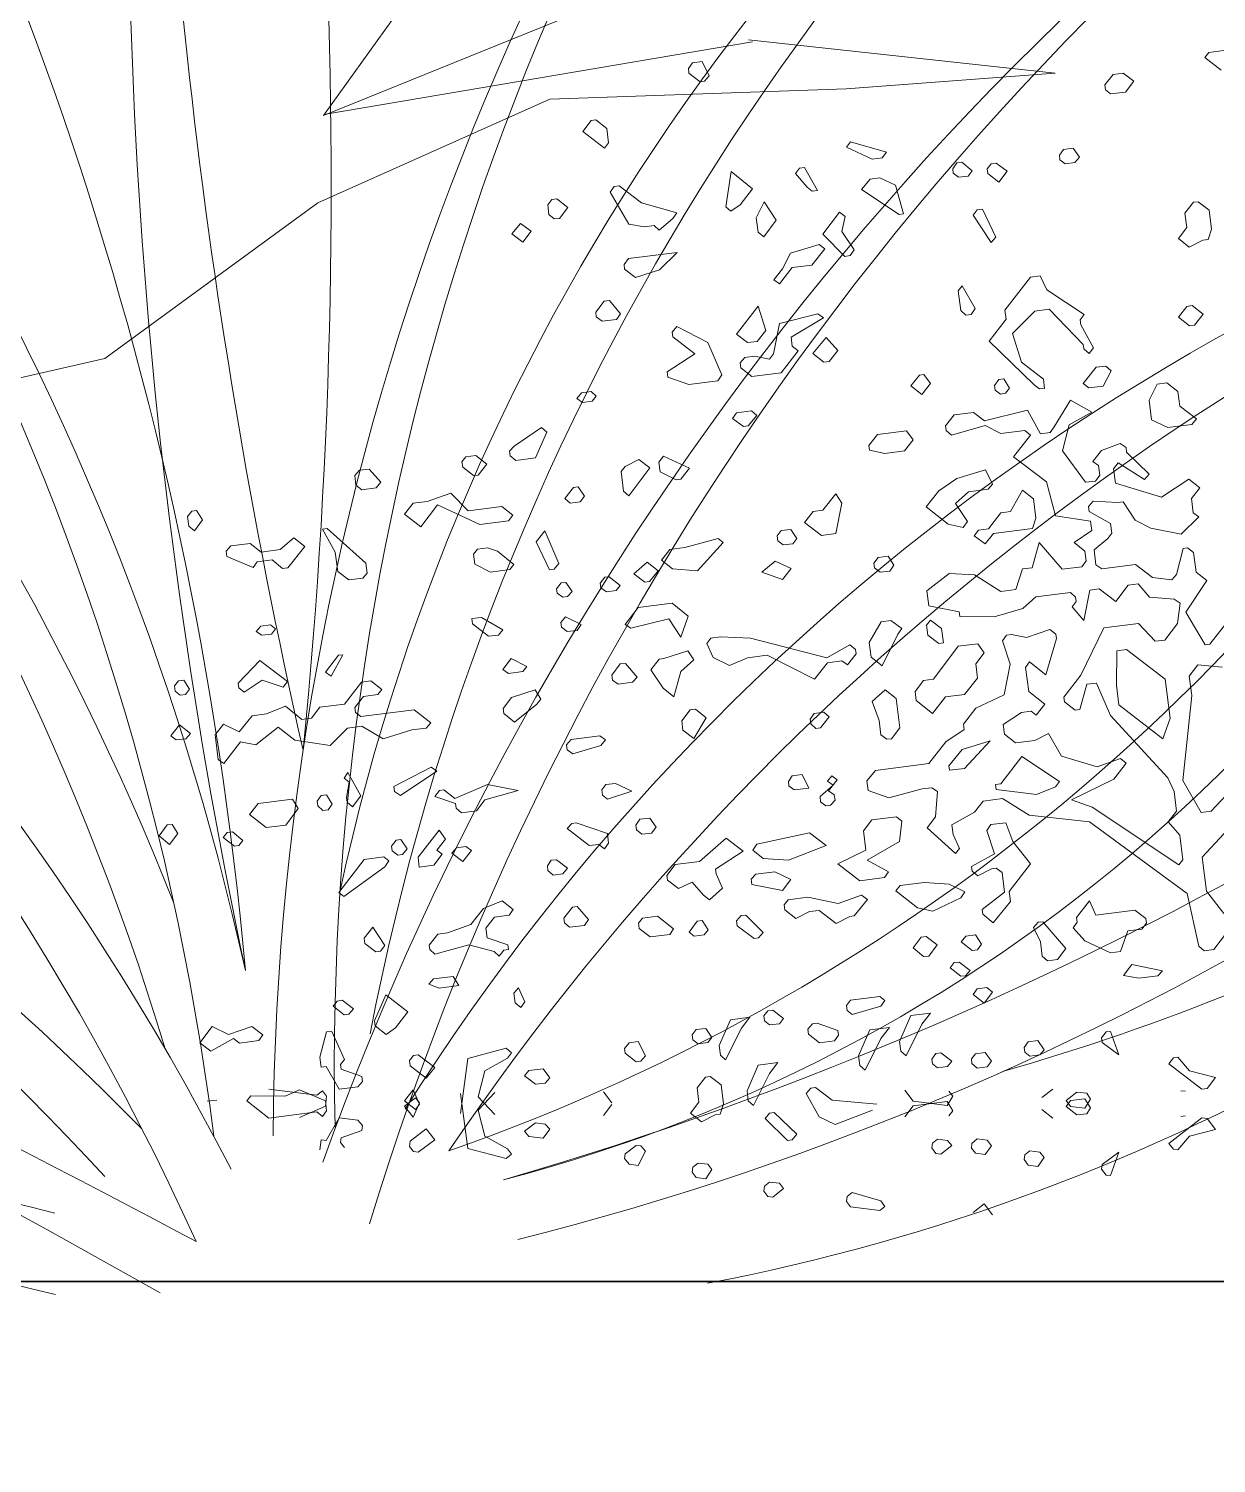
# Model space of a CAD drawing. Header units: metres. Extents: x -434 to 683, y -422 to -228.
# Drawn here: x -255.7216 to -255.558, y -301.2924 to -301.0948 of the extents above; entities that cross this region are included whole.
import ezdxf

# ---------------------------------------------------------------- set-up
doc = ezdxf.new("R2010")
doc.units = ezdxf.units.M
doc.header["$MEASUREMENT"] = 0
doc.layers.add('FL', color=21, linetype='Continuous', lineweight=13)
doc.layers.add('walls', color=7, linetype='Continuous', lineweight=35)
doc.layers.add('WALL', color=7, linetype='Continuous')
doc.styles.add('kamal', font='romantic.ttf', dxfattribs={"width": 0.6})
doc.dimstyles.new('KAMAL', dxfattribs={"dimscale": 0.8, "dimtxt": 0.5, "dimasz": 0.1, "dimexe": 0, "dimexo": 0, "dimgap": 0.09, "dimtad": 1, "dimzin": 0, "dimdsep": 46, "dimtxsty": 'kamal', "dimblk": 'OBLIQUE', "dimcen": 0.09, "dimclrd": 15, "dimclre": 8, "dimclrt": 5, "dimadec": 0, "dimazin": 0, "dimtfac": 1, "dimtix": 1, "dimtofl": 0, "dimtmove": 1, "dimatfit": 3, "dimldrblk": 'OBLIQUE', "dimfxl": 0.18, "dimtolj": 1, "dimtzin": 0, "dimarcsym": 0})

# ---------------------------------------------------------------- blocks, each defined once
blk = doc.blocks.new('vbcvbvcb')
at = {"layer": 'FL', "color": 88}
for p, q in [((1325, 3477), (-1333, -233)), ((-1333, -233), (1482, 907)), ((2087, 354), (-1331, -226)), ((2057, 370), (4503, 105)), ((4503, 105), (2836, -21)), ((473, -102), (-1379, -931)), ((2836, -21), (473, -102)), ((-1379, -931), (-3077, -2172)), ((-3077, -2172), (-4527, -2500))]:
    blk.add_line(p, q, dxfattribs=at)
at = {"layer": 'FL', "color": 96}
for centre, radius, start, end in [((-46365, -801), 45093, 354.2791, 12.5427), ((20030, -8519), 21766, 137.4916, 179.6099), ((20118, -7818), 21365, 139.0392, 181.297), ((-30787, -9651), 28948, 5.151, 32.7872), ((39916, 1840), 42806, 174.6174, 191.9895), ((45966, 5471), 48668, 179.5471, 192.7817), ((-23405, -11050), 21365, 7.1968, 49.4547), ((-23214, -11731), 21766, 12.4122, 51.0023), ((15620, -10041), 17207, 120.3536, 167.8423), ((18525, -11288), 19840, 125.7805, 169.1581), ((-23045, -13864), 21365, 16.8321, 56.7339), ((-22769, -14516), 21766, 21.5651, 58.2814), ((21095, -16617), 23829, 121.1471, 160.292), ((21286, -15819), 23252, 122.567, 163.1344), ((-21416, -18612), 21766, 27.2807, 69.4256), ((-21812, -18026), 21365, 24.3637, 67.878), ((14635, -17801), 18100, 100.96, 147.8088), ((17332, -20481), 21351, 106.7083, 145.8338), ((-3103, 3583), 12715, 284.6053, 339.2893), ((-5546, 6437), 15811, 289.2472, 331.4766), ((-22301, -27663), 27484, 44.7494, 74.2143), ((-23192, -27325), 27417, 42.8064, 72.2288), ((-8080, 19419), 29306, 286.2137, 315.0057), ((-5466, 13476), 23374, 284.0723, 320.7861), ((-78212, -144044), 154210, 60.65352, 65.57668), ((-57973, -113928), 118572, 62.02355, 68.46556), ((-1294, 6385), 16216, 280.7497, 319.4803), ((-1099, 10225), 18811, 285.9859, 310.1616), ((9038, 41506), 52651, 242.5259, 256.2554), ((16179, 72502), 83825, 247.9781, 256.44)]:
    blk.add_arc(centre, radius, start, end, dxfattribs=at)
blk = doc.blocks.new('cbcvb')
at = {"layer": 'FL', "color": 42}
for p, q in [((-16364, 5106), (-16396, 5065)), ((-16396, 5065), (-16267, 4965)), ((-16245, 5121), (-16364, 5106)), ((-20484, 5023), (-20515, 4977)), ((-20515, 4977), (-20511, 4940)), ((-20511, 4940), (-20423, 4872)), ((-20406, 5033), (-20484, 5023)), ((-20350, 4919), (-20406, 5033)), ((-17127, 4931), (-17195, 4848)), ((-17049, 4941), (-17127, 4931)), ((-16962, 4878), (-17049, 4941)), ((-20423, 4872), (-20387, 4877)), ((-20387, 4877), (-20350, 4919)), ((-17195, 4848), (-17190, 4807)), ((-17190, 4807), (-17149, 4775)), ((-17030, 4790), (-16962, 4878)), ((-17149, 4775), (-17030, 4790)), ((-21290, 4563), (-21358, 4475)), ((-21358, 4475), (-21184, 4344)), ((-21254, 4568), (-21290, 4563)), ((-21166, 4500), (-21254, 4568)), ((-21152, 4385), (-21166, 4500)), ((-21184, 4344), (-21152, 4385)), ((-19224, 4392), (-19256, 4351)), ((-19256, 4351), (-19049, 4256)), ((-18935, 4312), (-19224, 4392)), ((-19049, 4256), (-18971, 4266)), ((-18971, 4266), (-18935, 4312)), ((-17525, 4332), (-17557, 4287)), ((-17557, 4287), (-17552, 4250)), ((-17552, 4250), (-17511, 4218)), ((-17447, 4342), (-17525, 4332)), ((-17396, 4270), (-17447, 4342)), ((-17433, 4228), (-17396, 4270)), ((-20175, 4156), (-20218, 3876)), ((-20004, 4019), (-20175, 4156)), ((-19630, 4183), (-19662, 4141)), ((-19662, 4141), (-19569, 4032)), ((-19589, 4188), (-19630, 4183)), ((-19487, 4006), (-19589, 4188)), ((-18376, 4225), (-18407, 4179)), ((-18407, 4179), (-18403, 4143)), ((-18403, 4143), (-18361, 4111)), ((-18335, 4230), (-18376, 4225)), ((-18361, 4111), (-18284, 4120)), ((-18252, 4162), (-18335, 4230)), ((-18284, 4120), (-18252, 4162)), ((-17511, 4218), (-17433, 4228)), ((-21108, 4038), (-21139, 3992)), ((-21067, 4043), (-21108, 4038)), ((-20891, 3907), (-21067, 4043)), ((-20104, 3890), (-20004, 4019)), ((-19569, 4032), (-19528, 4000)), ((-19528, 4000), (-19487, 4006)), ((-19066, 4096), (-19134, 4013)), ((-19134, 4013), (-18835, 3814)), ((-18988, 4106), (-19066, 4096)), ((-18865, 4047), (-18988, 4106)), ((-18799, 3818), (-18865, 4047)), ((-21606, 3933), (-21638, 3892)), ((-21638, 3892), (-21628, 3814)), ((-21564, 3938), (-21606, 3933)), ((-21477, 3870), (-21564, 3938)), ((-21139, 3992), (-20991, 3737)), ((-20607, 3827), (-20891, 3907)), ((-20177, 3839), (-20104, 3890)), ((-19912, 3915), (-19975, 3786)), ((-19815, 3769), (-19912, 3915)), ((-16487, 3911), (-16555, 3823)), ((-16450, 3915), (-16487, 3911)), ((-16363, 3847), (-16450, 3915)), ((-21628, 3814), (-21586, 3778)), ((-21586, 3778), (-21545, 3783)), ((-21545, 3783), (-21477, 3870)), ((-20748, 3688), (-20639, 3781)), ((-20639, 3781), (-20607, 3827)), ((-20218, 3876), (-20177, 3839)), ((-19975, 3786), (-19960, 3672)), ((-19311, 3833), (-19443, 3658)), ((-19265, 3797), (-19311, 3833)), ((-19292, 3677), (-19265, 3797)), ((-18835, 3814), (-18799, 3818)), ((-18212, 3851), (-18244, 3809)), ((-18244, 3809), (-18101, 3591)), ((-18171, 3856), (-18212, 3851)), ((-18064, 3632), (-18171, 3856)), ((-16555, 3823), (-16540, 3709)), ((-16344, 3696), (-16363, 3847)), ((-21856, 3743), (-21924, 3660)), ((-21769, 3680), (-21856, 3743)), ((-21837, 3593), (-21769, 3680)), ((-20991, 3737), (-20867, 3715)), ((-20867, 3715), (-20789, 3725)), ((-20789, 3725), (-20748, 3688)), ((-19960, 3672), (-19914, 3636)), ((-19914, 3636), (-19815, 3769)), ((-19194, 3531), (-19292, 3677)), ((-16540, 3709), (-16608, 3621)), ((-16370, 3614), (-16344, 3696)), ((-21924, 3660), (-21837, 3593)), ((-19474, 3575), (-19702, 3504)), ((-19428, 3539), (-19474, 3575)), ((-19443, 3658), (-19267, 3480)), ((-18101, 3591), (-18064, 3632)), ((-16608, 3621), (-16521, 3553)), ((-16521, 3553), (-16412, 3609)), ((-16412, 3609), (-16370, 3614)), ((-20993, 3462), (-21029, 3416)), ((-20604, 3511), (-20993, 3462)), ((-20745, 3373), (-20604, 3511)), ((-19702, 3504), (-19765, 3380)), ((-19532, 3410), (-19428, 3539)), ((-19267, 3480), (-19226, 3486)), ((-19226, 3486), (-19194, 3531)), ((-21029, 3416), (-21025, 3379)), ((-21025, 3379), (-20937, 3311)), ((-20937, 3311), (-20745, 3373)), ((-19765, 3380), (-19833, 3293)), ((-19788, 3261), (-19688, 3390)), ((-19688, 3390), (-19532, 3410)), ((-17709, 3324), (-17787, 3314)), ((-17658, 3214), (-17709, 3324)), ((-19833, 3293), (-19788, 3261)), ((-18331, 3245), (-18363, 3204)), ((-18363, 3204), (-18343, 3049)), ((-18229, 3063), (-18331, 3245)), ((-17787, 3314), (-17991, 3052)), ((-17359, 3015), (-17658, 3214)), ((-21187, 3122), (-21255, 3034)), ((-21146, 3127), (-21187, 3122)), ((-21058, 3022), (-21146, 3127)), ((-21255, 3034), (-21250, 2997)), ((-21250, 2997), (-21204, 2962)), ((-21204, 2962), (-21090, 2976)), ((-21090, 2976), (-21058, 3022)), ((-19960, 3082), (-20132, 2860)), ((-19899, 2889), (-19960, 3082)), ((-19483, 3021), (-19789, 2945)), ((-19697, 2836), (-19437, 2990)), ((-19437, 2990), (-19483, 3021)), ((-18343, 3049), (-18302, 3012)), ((-18302, 3012), (-18261, 3017)), ((-18261, 3017), (-18229, 3063)), ((-17981, 2978), (-18117, 2803)), ((-17991, 3052), (-17981, 2978)), ((-17930, 2864), (-17753, 3044)), ((-17753, 3044), (-17638, 3059)), ((-17638, 3059), (-17366, 2777)), ((-17391, 2974), (-17359, 3015)), ((-16540, 3081), (-16608, 2994)), ((-16608, 2994), (-16520, 2926)), ((-16499, 3087), (-16540, 3081)), ((-16411, 3019), (-16499, 3087)), ((-16479, 2931), (-16411, 3019)), ((-20609, 2921), (-20645, 2874)), ((-20645, 2874), (-20640, 2838)), ((-20360, 2794), (-20609, 2921)), ((-19967, 2802), (-19899, 2889)), ((-19789, 2945), (-19838, 2702)), ((-17859, 2636), (-17930, 2864)), ((-17386, 2933), (-17391, 2974)), ((-17284, 2751), (-17386, 2933)), ((-16520, 2926), (-16479, 2931)), ((-20640, 2838), (-20465, 2702)), ((-20249, 2534), (-20360, 2794)), ((-20132, 2860), (-20044, 2792)), ((-20044, 2792), (-19967, 2802)), ((-19687, 2763), (-19697, 2836)), ((-19641, 2727), (-19687, 2763)), ((-18117, 2803), (-17757, 2454)), ((-17366, 2777), (-17361, 2741)), ((-17319, 2704), (-17284, 2751)), ((-20465, 2702), (-20684, 2558)), ((-20066, 2673), (-20103, 2631)), ((-19989, 2683), (-20066, 2673)), ((-19870, 2661), (-19989, 2683)), ((-19838, 2702), (-19870, 2661)), ((-19777, 2552), (-19641, 2727)), ((-17684, 2500), (-17859, 2636)), ((-17361, 2741), (-17319, 2704)), ((-20684, 2558), (-20679, 2517)), ((-20280, 2488), (-20249, 2534)), ((-20103, 2631), (-20098, 2590)), ((-20098, 2590), (-20010, 2522)), ((-20010, 2522), (-19777, 2552)), ((-18673, 2533), (-18741, 2446)), ((-18637, 2538), (-18673, 2533)), ((-18586, 2465), (-18637, 2538)), ((-17264, 2595), (-17368, 2466)), ((-17186, 2605), (-17264, 2595)), ((-17208, 2444), (-17144, 2568)), ((-17144, 2568), (-17186, 2605)), ((-20679, 2517), (-20513, 2459)), ((-20513, 2459), (-20280, 2488)), ((-18741, 2446), (-18654, 2378)), ((-18654, 2378), (-18586, 2465)), ((-18041, 2497), (-18073, 2451)), ((-18073, 2451), (-18068, 2414)), ((-18068, 2414), (-18027, 2382)), ((-18000, 2502), (-18041, 2497)), ((-17954, 2429), (-18000, 2502)), ((-17986, 2388), (-17954, 2429)), ((-17757, 2454), (-17716, 2422)), ((-17716, 2422), (-17675, 2427)), ((-17675, 2427), (-17684, 2500)), ((-17368, 2466), (-17322, 2430)), ((-17322, 2430), (-17208, 2444)), ((-16778, 2461), (-16840, 2333)), ((-16700, 2471), (-16778, 2461)), ((-16612, 2403), (-16700, 2471)), ((-16597, 2284), (-16612, 2403)), ((-21369, 2392), (-21405, 2346)), ((-21405, 2346), (-21359, 2315)), ((-21291, 2402), (-21369, 2392)), ((-21359, 2315), (-21282, 2324)), ((-21250, 2366), (-21291, 2402)), ((-21282, 2324), (-21250, 2366)), ((-18027, 2382), (-17986, 2388)), ((-16840, 2333), (-16821, 2177)), ((-20132, 2233), (-20163, 2187)), ((-20163, 2187), (-20076, 2124)), ((-20013, 2248), (-20132, 2233)), ((-20039, 2128), (-19971, 2211)), ((-19971, 2211), (-20013, 2248)), ((-16821, 2177), (-16692, 2114)), ((-16464, 2185), (-16597, 2284)), ((-16500, 2139), (-16464, 2185)), ((-20076, 2124), (-20039, 2128)), ((-16692, 2114), (-16500, 2139)), ((-22290, 1881), (-22322, 1840)), ((-22322, 1840), (-22316, 1799)), ((-22212, 1891), (-22290, 1881)), ((-22124, 1823), (-22212, 1891)), ((-20912, 1860), (-21021, 1804)), ((-20824, 1792), (-20912, 1860)), ((-20715, 1885), (-20751, 1839)), ((-20751, 1839), (-20741, 1761)), ((-20508, 1790), (-20715, 1885)), ((-23140, 1774), (-23177, 1732)), ((-23177, 1732), (-23167, 1654)), ((-23063, 1783), (-23140, 1774)), ((-22970, 1679), (-23063, 1783)), ((-22316, 1799), (-22229, 1731)), ((-22229, 1731), (-22192, 1735)), ((-22192, 1735), (-22124, 1823)), ((-21021, 1804), (-21053, 1763)), ((-21053, 1763), (-21033, 1608)), ((-20991, 1571), (-20824, 1792)), ((-20741, 1761), (-20612, 1698)), ((-20576, 1703), (-20508, 1790)), ((-18146, 1777), (-18374, 1707)), ((-18089, 1664), (-18146, 1777)), ((-23167, 1654), (-23121, 1618)), ((-23121, 1618), (-23006, 1633)), ((-23006, 1633), (-22970, 1679)), ((-21432, 1636), (-21500, 1549)), ((-21395, 1641), (-21432, 1636)), ((-21344, 1568), (-21395, 1641)), ((-21033, 1608), (-20991, 1571)), ((-20612, 1698), (-20576, 1703)), ((-18519, 1609), (-18619, 1481)), ((-18374, 1707), (-18519, 1609)), ((-18386, 1510), (-18282, 1602)), ((-18282, 1602), (-18126, 1622)), ((-18126, 1622), (-18089, 1664)), ((-17851, 1615), (-17946, 1445)), ((-17763, 1547), (-17851, 1615)), ((-22712, 1512), (-22780, 1424)), ((-22598, 1526), (-22712, 1512)), ((-22651, 1324), (-22516, 1499)), ((-22411, 1592), (-22598, 1526)), ((-22516, 1499), (-22180, 1342)), ((-22273, 1451), (-22411, 1592)), ((-21500, 1549), (-21458, 1512)), ((-21458, 1512), (-21380, 1522)), ((-21380, 1522), (-21344, 1568)), ((-19339, 1585), (-19443, 1455)), ((-19341, 1269), (-19292, 1512)), ((-19292, 1512), (-19339, 1585)), ((-18289, 1364), (-18386, 1510)), ((-17744, 1391), (-17763, 1547)), ((-24475, 1447), (-24511, 1405)), ((-24511, 1405), (-24501, 1328)), ((-24438, 1452), (-24475, 1447)), ((-24455, 1292), (-24392, 1379)), ((-24392, 1379), (-24438, 1452)), ((-22780, 1424), (-22651, 1324)), ((-22003, 1485), (-22273, 1451)), ((-21915, 1417), (-22003, 1485)), ((-21951, 1371), (-21915, 1417)), ((-19521, 1446), (-19589, 1358)), ((-19443, 1455), (-19521, 1446)), ((-18619, 1481), (-18444, 1345)), ((-18023, 1435), (-18123, 1306)), ((-17946, 1445), (-18023, 1435)), ((-17771, 1309), (-17744, 1391)), ((-24501, 1328), (-24455, 1292)), ((-23398, 1309), (-23434, 1304)), ((-23434, 1304), (-23332, 1122)), ((-23089, 1032), (-23398, 1309)), ((-22180, 1342), (-21951, 1371)), ((-21662, 1291), (-21730, 1204)), ((-21550, 1031), (-21662, 1291)), ((-19776, 1293), (-19808, 1251)), ((-19698, 1302), (-19776, 1293)), ((-19652, 1229), (-19698, 1302)), ((-19589, 1358), (-19455, 1254)), ((-19455, 1254), (-19341, 1269)), ((-18444, 1345), (-18325, 1318)), ((-18325, 1318), (-18289, 1364)), ((-18201, 1296), (-18237, 1250)), ((-18123, 1306), (-18201, 1296)), ((-18150, 1187), (-18082, 1270)), ((-18082, 1270), (-17771, 1309)), ((-24165, 1170), (-24202, 1128)), ((-24010, 1190), (-24165, 1170)), ((-23922, 1122), (-24010, 1190)), ((-23662, 1234), (-23771, 1141)), ((-23711, 995), (-23575, 1166)), ((-23575, 1166), (-23662, 1234)), ((-22197, 1145), (-22229, 1104)), ((-22119, 1155), (-22197, 1145)), ((-22037, 1128), (-22119, 1155)), ((-21730, 1204), (-21623, 980)), ((-20544, 1158), (-20663, 1143)), ((-20279, 1229), (-20544, 1158)), ((-20442, 972), (-20238, 1197)), ((-20238, 1197), (-20279, 1229)), ((-19808, 1251), (-19803, 1210)), ((-19803, 1210), (-19761, 1178)), ((-19761, 1178), (-19684, 1188)), ((-19684, 1188), (-19652, 1229)), ((-18237, 1250), (-18150, 1187)), ((-24202, 1128), (-24197, 1087)), ((-24197, 1087), (-23986, 998)), ((-23986, 998), (-23954, 1044)), ((-23954, 1044), (-23835, 1059)), ((-23771, 1141), (-23922, 1122)), ((-23835, 1059), (-23752, 990)), ((-23332, 1122), (-23313, 967)), ((-23079, 954), (-23089, 1032)), ((-22229, 1104), (-22219, 1026)), ((-21907, 1023), (-22037, 1128)), ((-21586, 985), (-21550, 1031)), ((-20845, 1041), (-20950, 949)), ((-20758, 973), (-20845, 1041)), ((-20663, 1143), (-20731, 1056)), ((-20731, 1056), (-20643, 988)), ((-19824, 1050), (-19929, 962)), ((-19696, 991), (-19824, 1050)), ((-19001, 1079), (-19037, 1033)), ((-19037, 1033), (-19032, 996)), ((-18923, 1089), (-19001, 1079)), ((-18877, 1016), (-18923, 1089)), ((-23752, 990), (-23711, 995)), ((-23313, 967), (-23225, 899)), ((-23111, 913), (-23079, 954)), ((-22219, 1026), (-22095, 962)), ((-22095, 962), (-21939, 982)), ((-21939, 982), (-21907, 1023)), ((-21623, 980), (-21586, 985)), ((-21183, 920), (-21219, 873)), ((-21147, 924), (-21183, 920)), ((-21059, 856), (-21147, 924)), ((-20950, 949), (-20862, 881)), ((-20826, 886), (-20758, 973)), ((-20643, 988), (-20442, 972)), ((-19929, 962), (-19764, 904)), ((-19764, 904), (-19696, 991)), ((-19032, 996), (-18986, 960)), ((-18986, 960), (-18908, 970)), ((-18908, 970), (-18877, 1016)), ((-23225, 899), (-23111, 913)), ((-21531, 876), (-21567, 829)), ((-21567, 829), (-21562, 793)), ((-21494, 880), (-21531, 876)), ((-21443, 808), (-21494, 880)), ((-21480, 766), (-21443, 808)), ((-21219, 873), (-21214, 837)), ((-21214, 837), (-21169, 805)), ((-21169, 805), (-21091, 815)), ((-21091, 815), (-21059, 856)), ((-20862, 881), (-20826, 886)), ((-21562, 793), (-21516, 761)), ((-21516, 761), (-21480, 766)), ((-20646, 713), (-20916, 679)), ((-20517, 609), (-20646, 713)), ((-21497, 606), (-21533, 560)), ((-21372, 543), (-21497, 606)), ((-20916, 679), (-21020, 545)), ((-20974, 514), (-20672, 589)), ((-20672, 589), (-20575, 444)), ((-20575, 444), (-20517, 609)), ((-18584, 579), (-18616, 538)), ((-18497, 511), (-18584, 579)), ((-23927, 531), (-23963, 489)), ((-23963, 489), (-23917, 458)), ((-23849, 541), (-23927, 531)), ((-23917, 458), (-23840, 468)), ((-23808, 509), (-23849, 541)), ((-23840, 468), (-23808, 509)), ((-21533, 560), (-21528, 523)), ((-21528, 523), (-21482, 487)), ((-21482, 487), (-21404, 497)), ((-21404, 497), (-21372, 543)), ((-21020, 545), (-20974, 514)), ((-18616, 538), (-18607, 460)), ((-18607, 460), (-18519, 392)), ((-18482, 397), (-18497, 511)), ((-20337, 436), (-20368, 391)), ((-20368, 391), (-20317, 281)), ((-20259, 446), (-20337, 436)), ((-20021, 435), (-20259, 446)), ((-19411, 279), (-20021, 435)), ((-19229, 381), (-19411, 279)), ((-19182, 345), (-19229, 381)), ((-19178, 309), (-19182, 345)), ((-18519, 392), (-18482, 397)), ((-23934, 256), (-24106, 76)), ((-23713, 89), (-23934, 256)), ((-23307, 298), (-23411, 164)), ((-23365, 133), (-23271, 303)), ((-23271, 303), (-23307, 298)), ((-21928, 273), (-21996, 185)), ((-21804, 209), (-21928, 273)), ((-21059, 229), (-21127, 141)), ((-21018, 234), (-21059, 229)), ((-20925, 125), (-21018, 234)), ((-20748, 268), (-20816, 181)), ((-20711, 273), (-20748, 268)), ((-20519, 334), (-20711, 273)), ((-20577, 169), (-20473, 261)), ((-20473, 261), (-20519, 334)), ((-20317, 281), (-20188, 218)), ((-20188, 218), (-20043, 278)), ((-20043, 278), (-19887, 298)), ((-19887, 298), (-19510, 109)), ((-19510, 109), (-19406, 238)), ((-19406, 238), (-19291, 253)), ((-19291, 253), (-19246, 221)), ((-19246, 221), (-19178, 309)), ((-23411, 164), (-23365, 133)), ((-21996, 185), (-21951, 154)), ((-21951, 154), (-21836, 168)), ((-21836, 168), (-21804, 209)), ((-21127, 141), (-21121, 100)), ((-20961, 83), (-20925, 125)), ((-20816, 181), (-20718, 35)), ((-20631, -33), (-20577, 169)), ((-24583, 95), (-24615, 54)), ((-24615, 54), (-24609, 13)), ((-24609, 13), (-24568, -19)), ((-24541, 100), (-24583, 95)), ((-24495, 27), (-24541, 100)), ((-24527, -14), (-24495, 27)), ((-24106, 76), (-24102, 40)), ((-24102, 40), (-24060, 3)), ((-24060, 3), (-23914, 101)), ((-23914, 101), (-23749, 43)), ((-23749, 43), (-23713, 89)), ((-23122, 85), (-23258, -91)), ((-23049, 94), (-23122, 85)), ((-22961, 26), (-23049, 94)), ((-22993, -15), (-22961, 26)), ((-21121, 100), (-21076, 69)), ((-21076, 69), (-20961, 83)), ((-20718, 35), (-20631, -33)), ((-18946, 22), (-19051, -70)), ((-18859, -46), (-18946, 22)), ((-24568, -19), (-24527, -14)), ((-23730, -108), (-23880, -169)), ((-23600, -213), (-23730, -108)), ((-23258, -91), (-23455, -115)), ((-23176, -117), (-23108, -30)), ((-23108, -30), (-22993, -15)), ((-19051, -70), (-18994, -221)), ((-18829, -279), (-18859, -46)), ((-23994, -184), (-24099, -313)), ((-23880, -169), (-23994, -184)), ((-23523, -203), (-23600, -213)), ((-23455, -115), (-23523, -203)), ((-23170, -159), (-23176, -117)), ((-23129, -191), (-23170, -159)), ((-22704, -137), (-23129, -191)), ((-22570, -241), (-22704, -137)), ((-20501, -137), (-20569, -225)), ((-20569, -225), (-20560, -298)), ((-20460, -132), (-20501, -137)), ((-20472, -366), (-20373, -200)), ((-20373, -200), (-20460, -132)), ((-19513, -166), (-19544, -212)), ((-19544, -212), (-19539, -248)), ((-19435, -156), (-19513, -166)), ((-19461, -280), (-19393, -192)), ((-19393, -192), (-19435, -156)), ((-18994, -221), (-18980, -335)), ((-24575, -257), (-24643, -345)), ((-24488, -325), (-24575, -257)), ((-24524, -367), (-24488, -325)), ((-24223, -250), (-24291, -337)), ((-24291, -337), (-24266, -534)), ((-24099, -313), (-24223, -250)), ((-23965, -417), (-23788, -274)), ((-23788, -274), (-23654, -378)), ((-23374, -421), (-23234, -283)), ((-23234, -283), (-23119, -268)), ((-23119, -268), (-22949, -368)), ((-22949, -368), (-22721, -297)), ((-22721, -297), (-22606, -282)), ((-22606, -282), (-22570, -241)), ((-20560, -298), (-20472, -366)), ((-19539, -248), (-19498, -285)), ((-19498, -285), (-19461, -280)), ((-18980, -335), (-18934, -371)), ((-18897, -367), (-18829, -279)), ((-24643, -345), (-24602, -377)), ((-24602, -377), (-24524, -367)), ((-24220, -565), (-24089, -391)), ((-24089, -391), (-23965, -417)), ((-23654, -378), (-23374, -421)), ((-21452, -374), (-21488, -415)), ((-21488, -415), (-21483, -457)), ((-21483, -457), (-21437, -488)), ((-21223, -345), (-21452, -374)), ((-21437, -488), (-21213, -422)), ((-21177, -376), (-21223, -345)), ((-21213, -422), (-21177, -376)), ((-18934, -371), (-18897, -367)), ((-18333, -454), (-18438, -583)), ((-18110, -383), (-18333, -454)), ((-18314, -604), (-18110, -383)), ((-24266, -534), (-24220, -565)), ((-17857, -510), (-18025, -726)), ((-17557, -709), (-17857, -510)), ((-23231, -636), (-23262, -681)), ((-23262, -681), (-23221, -713)), ((-23128, -822), (-23231, -636)), ((-22567, -593), (-22864, -747)), ((-22813, -820), (-22521, -625)), ((-22521, -625), (-22567, -593)), ((-19371, -664), (-19407, -705)), ((-19329, -696), (-19371, -664)), ((-18438, -583), (-18433, -619)), ((-18433, -619), (-18314, -604)), ((-23221, -713), (-23243, -837)), ((-22864, -747), (-22859, -788)), ((-22859, -788), (-22813, -820)), ((-22502, -780), (-22538, -827)), ((-22465, -776), (-22502, -780)), ((-22378, -844), (-22465, -776)), ((-22118, -732), (-22378, -844)), ((-22139, -855), (-21874, -780)), ((-21874, -780), (-22118, -732)), ((-21174, -733), (-21206, -775)), ((-21206, -775), (-21201, -816)), ((-21096, -724), (-21174, -733)), ((-21160, -848), (-20968, -786)), ((-20968, -786), (-21096, -724)), ((-19361, -737), (-19466, -829)), ((-19407, -705), (-19361, -737)), ((-19397, -783), (-19329, -696)), ((-19352, -815), (-19397, -783)), ((-18025, -726), (-18066, -731)), ((-18066, -731), (-18061, -772)), ((-18061, -772), (-17740, -811)), ((-17740, -811), (-17589, -750)), ((-17589, -750), (-17557, -709)), ((-23948, -884), (-24016, -972)), ((-23673, -849), (-23948, -884)), ((-23627, -923), (-23673, -849)), ((-23445, -820), (-23476, -866)), ((-23476, -866), (-23471, -903)), ((-23471, -903), (-23430, -939)), ((-23403, -815), (-23445, -820)), ((-23357, -888), (-23403, -815)), ((-23388, -934), (-23357, -888)), ((-23243, -837), (-23238, -873)), ((-23238, -873), (-23196, -910)), ((-23196, -910), (-23128, -822)), ((-22538, -827), (-22372, -885)), ((-22372, -885), (-22368, -921)), ((-22207, -943), (-22139, -855)), ((-21201, -816), (-21160, -848)), ((-19466, -829), (-19461, -870)), ((-19461, -870), (-19420, -902)), ((-19420, -902), (-19383, -897)), ((-19383, -897), (-19346, -856)), ((-19346, -856), (-19352, -815)), ((-24016, -972), (-23882, -1076)), ((-23726, -1056), (-23627, -923)), ((-23430, -939), (-23388, -934)), ((-22368, -921), (-22326, -958)), ((-22326, -958), (-22207, -943)), ((-20902, -1010), (-20934, -1056)), ((-20824, -1001), (-20902, -1010)), ((-20773, -1073), (-20824, -1001)), ((-19052, -1014), (-19120, -1101)), ((-18856, -989), (-19052, -1014)), ((-18814, -1025), (-18856, -989)), ((-18831, -1186), (-18814, -1025)), ((-24193, -1115), (-24225, -1156)), ((-24152, -1110), (-24193, -1115)), ((-24069, -1178), (-24152, -1110)), ((-23882, -1076), (-23726, -1056)), ((-22504, -1097), (-22671, -1313)), ((-22453, -1169), (-22504, -1097)), ((-21446, -1042), (-21483, -1084)), ((-21483, -1084), (-21308, -1220)), ((-21410, -1037), (-21446, -1042)), ((-21162, -1122), (-21410, -1037)), ((-21152, -1200), (-21162, -1122)), ((-20934, -1056), (-20929, -1093)), ((-20929, -1093), (-20887, -1129)), ((-20887, -1129), (-20809, -1120)), ((-20809, -1120), (-20773, -1073)), ((-19550, -1118), (-19971, -1209)), ((-19417, -1218), (-19550, -1118)), ((-19120, -1101), (-19101, -1257)), ((-18104, -1052), (-18136, -1098)), ((-18136, -1098), (-18075, -1285)), ((-17985, -1037), (-18104, -1052)), ((-17929, -1188), (-17985, -1037)), ((-24225, -1156), (-24137, -1224)), ((-24137, -1224), (-24101, -1219)), ((-24101, -1219), (-24069, -1178)), ((-22521, -1257), (-22453, -1169)), ((-22479, -1289), (-22521, -1257)), ((-22365, -1237), (-22402, -1279)), ((-22292, -1228), (-22365, -1237)), ((-22246, -1259), (-22292, -1228)), ((-21308, -1220), (-21230, -1210)), ((-21230, -1210), (-21184, -1246)), ((-21184, -1246), (-21152, -1200)), ((-20214, -1160), (-20428, -1345)), ((-20080, -1264), (-20214, -1160)), ((-19971, -1209), (-20002, -1255)), ((-20002, -1255), (-19919, -1323)), ((-19718, -1335), (-19417, -1218)), ((-19101, -1257), (-19324, -1364)), ((-19091, -1335), (-18831, -1186)), ((-17786, -1365), (-17929, -1188)), ((-23101, -1330), (-23305, -1593)), ((-22946, -1310), (-23101, -1330)), ((-22905, -1342), (-22946, -1310)), ((-22936, -1388), (-22905, -1342)), ((-22671, -1313), (-22662, -1391)), ((-22547, -1376), (-22479, -1289)), ((-22402, -1279), (-22314, -1347)), ((-22314, -1347), (-22246, -1259)), ((-21609, -1337), (-21640, -1382)), ((-21568, -1332), (-21609, -1337)), ((-21480, -1399), (-21568, -1332)), ((-20620, -1370), (-20688, -1457)), ((-20428, -1345), (-20620, -1370)), ((-20299, -1408), (-20080, -1264)), ((-19919, -1323), (-19718, -1335)), ((-19324, -1364), (-19149, -1500)), ((-18921, -1429), (-19091, -1335)), ((-18075, -1285), (-18257, -1387)), ((-17958, -1586), (-17786, -1365)), ((-23264, -1625), (-22936, -1388)), ((-22662, -1391), (-22547, -1376)), ((-21640, -1382), (-21636, -1419)), ((-21636, -1419), (-21594, -1456)), ((-21594, -1456), (-21516, -1446)), ((-21516, -1446), (-21480, -1399)), ((-20688, -1457), (-20683, -1494)), ((-20294, -1445), (-20299, -1408)), ((-20243, -1559), (-20294, -1445)), ((-19978, -1447), (-20015, -1488)), ((-19827, -1428), (-19978, -1447)), ((-19698, -1490), (-19827, -1428)), ((-19149, -1500), (-18952, -1475)), ((-18952, -1475), (-18921, -1429)), ((-18257, -1387), (-18252, -1424)), ((-18252, -1424), (-18206, -1460)), ((-18206, -1460), (-18097, -1404)), ((-18097, -1404), (-18060, -1400)), ((-18060, -1400), (-18014, -1435)), ((-18014, -1435), (-17994, -1591)), ((-23305, -1593), (-23264, -1625)), ((-20683, -1494), (-20595, -1562)), ((-20595, -1562), (-20486, -1511)), ((-20486, -1511), (-20394, -1615)), ((-20347, -1651), (-20243, -1559)), ((-20015, -1488), (-20009, -1530)), ((-20009, -1530), (-19766, -1578)), ((-19766, -1578), (-19698, -1490)), ((-18828, -1538), (-18860, -1580)), ((-18860, -1580), (-18689, -1716)), ((-18636, -1514), (-18828, -1538)), ((-18435, -1526), (-18636, -1514)), ((-18311, -1589), (-18435, -1526)), ((-18342, -1635), (-18311, -1589)), ((-17994, -1591), (-18172, -1730)), ((-17948, -1664), (-17958, -1586)), ((-22000, -1660), (-22151, -1721)), ((-21913, -1728), (-22000, -1660)), ((-20394, -1615), (-20347, -1651)), ((-19720, -1651), (-19752, -1692)), ((-19752, -1692), (-19747, -1733)), ((-19564, -1631), (-19720, -1651)), ((-19321, -1680), (-19564, -1631)), ((-19134, -1614), (-19321, -1680)), ((-19193, -1780), (-19088, -1650)), ((-19088, -1650), (-19134, -1614)), ((-18689, -1716), (-18565, -1742)), ((-18565, -1742), (-18342, -1635)), ((-18084, -1835), (-17948, -1664)), ((-17317, -1659), (-17421, -1793)), ((-17265, -1773), (-17317, -1659)), ((-22151, -1721), (-22250, -1850)), ((-22131, -1877), (-22063, -1789)), ((-22063, -1789), (-21944, -1774)), ((-21944, -1774), (-21913, -1728)), ((-20882, -1798), (-20914, -1839)), ((-20763, -1783), (-20882, -1798)), ((-20634, -1883), (-20763, -1783)), ((-20446, -1822), (-20510, -1909)), ((-20405, -1817), (-20446, -1822)), ((-20359, -1890), (-20405, -1817)), ((-20094, -1777), (-20131, -1819)), ((-20131, -1819), (-20126, -1860)), ((-20058, -1773), (-20094, -1777)), ((-19919, -1913), (-20058, -1773)), ((-19747, -1733), (-19659, -1801)), ((-19659, -1801), (-19550, -1746)), ((-19550, -1746), (-19472, -1736)), ((-19472, -1736), (-19338, -1840)), ((-19338, -1840), (-19229, -1784)), ((-19229, -1784), (-19193, -1780)), ((-18172, -1730), (-18167, -1766)), ((-18167, -1766), (-18084, -1835)), ((-17690, -1827), (-17727, -1831)), ((-17505, -2040), (-17690, -1827)), ((-17416, -1829), (-17447, -1875)), ((-17421, -1793), (-17416, -1829)), ((-16954, -1734), (-17265, -1773)), ((-16866, -1802), (-16954, -1734)), ((-16862, -1838), (-16866, -1802)), ((-23033, -1870), (-23101, -1957)), ((-22936, -2015), (-23033, -1870)), ((-22515, -1925), (-22583, -2013)), ((-22437, -1915), (-22515, -1925)), ((-22250, -1850), (-22437, -1915)), ((-22121, -1954), (-22131, -1877)), ((-20914, -1839), (-20908, -1880)), ((-20908, -1880), (-20821, -1948)), ((-20821, -1948), (-20665, -1928)), ((-20665, -1928), (-20634, -1883)), ((-20510, -1909), (-20469, -1941)), ((-20469, -1941), (-20391, -1931)), ((-20391, -1931), (-20359, -1890)), ((-20126, -1860), (-19992, -1960)), ((-19956, -1955), (-19919, -1913)), ((-18619, -1944), (-18660, -1949)), ((-18531, -2012), (-18619, -1944)), ((-17727, -1831), (-17763, -1873)), ((-17763, -1873), (-17707, -1987)), ((-17447, -1875), (-17355, -1980)), ((-17070, -2064), (-17012, -1899)), ((-17012, -1899), (-16898, -1885)), ((-16898, -1885), (-16862, -1838)), ((-23101, -1957), (-23096, -1999)), ((-23096, -1999), (-23008, -2066)), ((-22972, -2062), (-22936, -2015)), ((-22583, -2013), (-22578, -2049)), ((-22578, -2049), (-22537, -2086)), ((-22537, -2086), (-22267, -2010)), ((-22267, -2010), (-22066, -2064)), ((-21956, -2012), (-22121, -1954)), ((-22024, -2100), (-21988, -2054)), ((-21988, -2054), (-21951, -2049)), ((-21951, -2049), (-21956, -2012)), ((-19992, -1960), (-19956, -1955)), ((-18660, -1949), (-18723, -2036)), ((-18723, -2036), (-18640, -2105)), ((-18599, -2100), (-18531, -2012)), ((-17707, -1987), (-17693, -2101)), ((-17573, -2128), (-17505, -2040)), ((-17355, -1980), (-17148, -2074)), ((-23008, -2066), (-22972, -2062)), ((-22066, -2064), (-22024, -2100)), ((-18640, -2105), (-18599, -2100)), ((-18397, -2153), (-18429, -2194)), ((-18356, -2148), (-18397, -2153)), ((-18269, -2216), (-18356, -2148)), ((-17693, -2101), (-17651, -2138)), ((-17651, -2138), (-17573, -2128)), ((-17148, -2074), (-17070, -2064)), ((-16978, -2169), (-17046, -2256)), ((-16735, -2217), (-16978, -2169)), ((-22549, -2283), (-22586, -2324)), ((-22393, -2263), (-22549, -2283)), ((-22347, -2336), (-22393, -2263)), ((-18429, -2194), (-18342, -2262)), ((-18342, -2262), (-18305, -2258)), ((-18305, -2258), (-18269, -2216)), ((-17046, -2256), (-16922, -2278)), ((-16922, -2278), (-16771, -2259)), ((-16771, -2259), (-16735, -2217)), ((-22586, -2324), (-22503, -2356)), ((-22503, -2356), (-22347, -2336)), ((-21871, -2355), (-21907, -2397)), ((-21907, -2397), (-21897, -2474)), ((-21820, -2465), (-21871, -2355)), ((-18213, -2362), (-18244, -2408)), ((-18135, -2352), (-18213, -2362)), ((-18157, -2476), (-18089, -2388)), ((-18089, -2388), (-18135, -2352)), ((-23317, -2459), (-23349, -2500)), ((-23349, -2500), (-23261, -2568)), ((-23276, -2453), (-23317, -2459)), ((-23188, -2521), (-23276, -2453)), ((-22928, -2409), (-23018, -2616)), ((-22753, -2545), (-22928, -2409)), ((-21897, -2474), (-21851, -2510)), ((-21851, -2510), (-21820, -2465)), ((-19224, -2453), (-19256, -2494)), ((-19256, -2494), (-19250, -2535)), ((-18990, -2423), (-19224, -2453)), ((-19209, -2567), (-18981, -2501)), ((-18949, -2455), (-18990, -2423)), ((-18981, -2501), (-18949, -2455)), ((-18244, -2408), (-18157, -2476)), ((-23261, -2568), (-23224, -2563)), ((-23224, -2563), (-23188, -2521)), ((-23018, -2616), (-23013, -2657)), ((-22853, -2674), (-22753, -2545)), ((-19882, -2536), (-19914, -2577)), ((-19914, -2577), (-19909, -2618)), ((-19909, -2618), (-19868, -2650)), ((-19841, -2531), (-19882, -2536)), ((-19758, -2599), (-19841, -2531)), ((-19790, -2640), (-19758, -2599)), ((-19250, -2535), (-19209, -2567)), ((-24313, -2663), (-24413, -2792)), ((-24184, -2726), (-24313, -2663)), ((-23997, -2661), (-24184, -2726)), ((-23910, -2729), (-23997, -2661)), ((-23941, -2774), (-23910, -2729)), ((-23402, -2706), (-23455, -2908)), ((-23360, -2701), (-23402, -2706)), ((-23258, -2925), (-23360, -2701)), ((-23013, -2657), (-22925, -2725)), ((-22925, -2725), (-22853, -2674)), ((-20453, -2687), (-20485, -2728)), ((-20485, -2728), (-20480, -2769)), ((-20376, -2677), (-20453, -2687)), ((-20329, -2750), (-20376, -2677)), ((-19868, -2650), (-19790, -2640)), ((-17184, -2706), (-17220, -2752)), ((-17148, -2701), (-17184, -2706)), ((-17082, -2888), (-17148, -2701)), ((-24413, -2792), (-24325, -2860)), ((-24325, -2860), (-24143, -2758)), ((-24143, -2758), (-24097, -2794)), ((-24097, -2794), (-23941, -2774)), ((-20480, -2769), (-20439, -2801)), ((-20439, -2801), (-20361, -2791)), ((-20361, -2791), (-20329, -2750)), ((-17806, -2785), (-17838, -2830)), ((-17838, -2830), (-17833, -2867)), ((-17729, -2775), (-17806, -2785)), ((-17678, -2847), (-17729, -2775)), ((-17714, -2889), (-17678, -2847)), ((-17220, -2752), (-17216, -2789)), ((-17216, -2789), (-17082, -2888)), ((-23455, -2908), (-23445, -2986)), ((-23290, -2966), (-23258, -2925)), ((-23285, -3003), (-23290, -2966)), ((-22709, -2893), (-22741, -2934)), ((-22741, -2934), (-22736, -2975)), ((-22672, -2888), (-22709, -2893)), ((-22539, -2988), (-22672, -2888)), ((-18226, -2880), (-18258, -2921)), ((-18258, -2921), (-18254, -2957)), ((-18254, -2957), (-18212, -2994)), ((-18149, -2870), (-18226, -2880)), ((-18098, -2938), (-18149, -2870)), ((-18134, -2984), (-18098, -2938)), ((-17833, -2867), (-17792, -2899)), ((-17792, -2899), (-17714, -2889)), ((-16647, -2912), (-16683, -2959)), ((-16683, -2959), (-16420, -3163)), ((-16611, -2908), (-16647, -2912)), ((-16518, -3017), (-16611, -2908)), ((-23445, -2986), (-23404, -2981)), ((-23404, -2981), (-23302, -3163)), ((-23120, -3061), (-23285, -3003)), ((-23115, -3102), (-23120, -3061)), ((-22736, -2975), (-22607, -3075)), ((-22607, -3075), (-22539, -2988)), ((-21788, -3013), (-21824, -3055)), ((-21824, -3055), (-21736, -3123)), ((-21673, -2999), (-21788, -3013)), ((-21622, -3072), (-21673, -2999)), ((-21659, -3113), (-21622, -3072)), ((-20378, -3065), (-20446, -3152)), ((-20342, -3060), (-20378, -3065)), ((-20254, -3128), (-20342, -3060)), ((-18212, -2994), (-18134, -2984)), ((-16311, -3070), (-16518, -3017)), ((-16379, -3157), (-16311, -3070)), ((-23863, -3161), (-23479, -3210)), ((-23618, -3166), (-23732, -3217)), ((-23411, -3256), (-23618, -3166)), ((-23479, -3210), (-23433, -3174)), ((-23433, -3174), (-23401, -3219)), ((-23302, -3163), (-23151, -3144)), ((-23151, -3144), (-23115, -3102)), ((-22711, -3167), (-22779, -3255)), ((-22660, -3282), (-22711, -3167)), ((-21736, -3123), (-21659, -3113)), ((-21126, -3270), (-21194, -3182)), ((-20446, -3152), (-20432, -3267)), ((-20235, -3279), (-20254, -3128)), ((-19540, -3154), (-19576, -3196)), ((-19576, -3196), (-19474, -3382)), ((-19503, -3149), (-19540, -3154)), ((-19370, -3249), (-19503, -3149)), ((-18722, -3258), (-18790, -3170)), ((-18438, -3177), (-18406, -3219)), ((-17609, -3161), (-17696, -3229)), ((-17504, -3253), (-17417, -3186)), ((-17417, -3186), (-17339, -3195)), ((-17339, -3195), (-17308, -3241)), ((-16552, -3179), (-16588, -3174)), ((-16420, -3163), (-16379, -3157)), ((-24276, -3249), (-24354, -3259)), ((-24006, -3215), (-24038, -3256)), ((-24038, -3256), (-23863, -3392)), ((-23732, -3217), (-24006, -3215)), ((-23411, -3297), (-23618, -3387)), ((-23401, -3219), (-23411, -3297)), ((-23401, -3334), (-23411, -3256)), ((-22779, -3298), (-22692, -3230)), ((-22779, -3255), (-22692, -3323)), ((-22711, -3386), (-22779, -3298)), ((-22660, -3271), (-22711, -3386)), ((-22692, -3230), (-22660, -3271)), ((-22692, -3323), (-22660, -3282)), ((-21126, -3283), (-21194, -3371)), ((-20432, -3267), (-20500, -3354)), ((-20262, -3361), (-20235, -3279)), ((-19012, -3282), (-19370, -3249)), ((-18722, -3295), (-18790, -3383)), ((-18452, -3292), (-18722, -3258)), ((-18452, -3261), (-18722, -3295)), ((-18406, -3219), (-18452, -3292)), ((-18406, -3334), (-18452, -3261)), ((-17468, -3253), (-17504, -3299)), ((-17468, -3300), (-17504, -3253)), ((-17504, -3299), (-17417, -3367)), ((-17354, -3239), (-17468, -3253)), ((-17354, -3314), (-17468, -3300)), ((-17308, -3312), (-17354, -3239)), ((-17308, -3241), (-17354, -3314)), ((-17339, -3358), (-17308, -3312)), ((-23863, -3392), (-23479, -3343)), ((-23479, -3343), (-23433, -3379)), ((-23433, -3379), (-23401, -3334)), ((-23404, -3572), (-23302, -3390)), ((-23302, -3390), (-23151, -3409)), ((-23151, -3409), (-23115, -3451)), ((-21824, -3498), (-21736, -3430)), ((-21736, -3430), (-21659, -3440)), ((-20500, -3354), (-20412, -3422)), ((-20412, -3422), (-20303, -3366)), ((-20303, -3366), (-20262, -3361)), ((-19868, -3353), (-19904, -3395)), ((-19904, -3395), (-19724, -3572)), ((-19831, -3349), (-19868, -3353)), ((-19651, -3521), (-19831, -3349)), ((-19474, -3382), (-19345, -3445)), ((-19345, -3445), (-19048, -3329)), ((-18438, -3376), (-18406, -3334)), ((-17609, -3392), (-17696, -3324)), ((-17417, -3367), (-17339, -3358)), ((-16683, -3594), (-16420, -3390)), ((-16552, -3374), (-16588, -3379)), ((-16420, -3390), (-16379, -3396)), ((-16379, -3396), (-16311, -3483)), ((-23120, -3492), (-23285, -3550)), ((-23115, -3451), (-23120, -3492)), ((-22736, -3578), (-22607, -3478)), ((-22607, -3478), (-22539, -3565)), ((-21788, -3539), (-21824, -3498)), ((-21673, -3554), (-21788, -3539)), ((-21622, -3481), (-21673, -3554)), ((-21659, -3440), (-21622, -3481)), ((-19687, -3567), (-19651, -3521)), ((-16518, -3536), (-16611, -3645)), ((-16311, -3483), (-16518, -3536)), ((-23455, -3645), (-23445, -3567)), ((-23445, -3567), (-23404, -3572)), ((-23285, -3550), (-23290, -3587)), ((-23290, -3587), (-23258, -3628)), ((-22741, -3619), (-22736, -3578)), ((-22709, -3660), (-22741, -3619)), ((-22672, -3665), (-22709, -3660)), ((-22539, -3565), (-22672, -3665)), ((-19724, -3572), (-19687, -3567)), ((-18258, -3632), (-18254, -3596)), ((-18226, -3673), (-18258, -3632)), ((-18254, -3596), (-18212, -3559)), ((-18212, -3559), (-18134, -3569)), ((-18098, -3615), (-18149, -3683)), ((-18134, -3569), (-18098, -3615)), ((-17833, -3686), (-17792, -3654)), ((-17792, -3654), (-17714, -3664)), ((-16647, -3641), (-16683, -3594)), ((-16611, -3645), (-16647, -3641)), ((-20480, -3784), (-20439, -3752)), ((-20439, -3752), (-20361, -3761)), ((-20361, -3761), (-20329, -3803)), ((-18149, -3683), (-18226, -3673)), ((-17838, -3722), (-17833, -3686)), ((-17806, -3768), (-17838, -3722)), ((-17729, -3778), (-17806, -3768)), ((-17678, -3706), (-17729, -3778)), ((-17714, -3664), (-17678, -3706)), ((-17220, -3800), (-17216, -3764)), ((-17216, -3764), (-17082, -3665)), ((-17082, -3665), (-17148, -3851)), ((-20485, -3825), (-20480, -3784)), ((-20453, -3866), (-20485, -3825)), ((-20376, -3876), (-20453, -3866)), ((-20329, -3803), (-20376, -3876)), ((-17184, -3847), (-17220, -3800)), ((-17148, -3851), (-17184, -3847)), ((-19914, -3976), (-19909, -3935)), ((-19882, -4017), (-19914, -3976)), ((-19909, -3935), (-19868, -3903)), ((-19868, -3903), (-19790, -3913)), ((-19758, -3954), (-19841, -4022)), ((-19790, -3913), (-19758, -3954)), ((-19250, -4018), (-19209, -3986)), ((-19209, -3986), (-18981, -4052)), ((-19841, -4022), (-19882, -4017)), ((-19256, -4059), (-19250, -4018)), ((-19224, -4100), (-19256, -4059)), ((-18990, -4130), (-19224, -4100)), ((-18949, -4098), (-18990, -4130)), ((-18981, -4052), (-18949, -4098)), ((-18244, -4145), (-18157, -4077)), ((-18157, -4077), (-18089, -4165))]:
    blk.add_line(p, q, dxfattribs=at)
at = {"layer": 'FL', "color": 30}
for p, q in [((-18101, 4218), (-18133, 4177)), ((-18133, 4177), (-18128, 4140)), ((-18128, 4140), (-18041, 4072)), ((-18060, 4223), (-18101, 4218)), ((-17973, 4160), (-18060, 4223)), ((-18041, 4072), (-17973, 4160)), ((-19418, 2834), (-19522, 2705)), ((-19325, 2730), (-19418, 2834)), ((-19522, 2705), (-19435, 2637)), ((-19435, 2637), (-19393, 2642)), ((-19393, 2642), (-19325, 2730)), ((-17468, 2332), (-17599, 2121)), ((-17298, 2238), (-17468, 2332)), ((-18396, 2215), (-18464, 2127)), ((-18241, 2235), (-18396, 2215)), ((-18153, 2167), (-18241, 2235)), ((-17811, 2252), (-18153, 2167)), ((-17708, 2065), (-17811, 2252)), ((-17480, 2136), (-17298, 2238)), ((-21687, 2115), (-21906, 1967)), ((-21736, 1872), (-21646, 2079)), ((-21646, 2079), (-21687, 2115)), ((-18775, 2088), (-19008, 2059)), ((-18724, 2016), (-18775, 2088)), ((-18464, 2127), (-18459, 2091)), ((-18459, 2091), (-18418, 2054)), ((-18418, 2054), (-18148, 2130)), ((-18148, 2130), (-18024, 2067)), ((-18024, 2067), (-17832, 2091)), ((-17832, 2091), (-17786, 2055)), ((-17630, 2075), (-17708, 2065)), ((-17599, 2121), (-17630, 2075)), ((-17533, 1929), (-17480, 2136)), ((-21906, 1967), (-21942, 1925)), ((-19008, 2059), (-19076, 1971)), ((-19076, 1971), (-19072, 1935)), ((-18792, 1928), (-18724, 2016)), ((-17786, 2055), (-17922, 1880)), ((-17071, 1987), (-17222, 1931)), ((-17025, 1956), (-17071, 1987)), ((-17021, 1919), (-17025, 1956)), ((-21942, 1925), (-21937, 1888)), ((-21937, 1888), (-21891, 1852)), ((-21891, 1852), (-21736, 1872)), ((-19072, 1935), (-18948, 1908)), ((-18948, 1908), (-18792, 1928)), ((-17922, 1880), (-17660, 1681)), ((-17348, 1678), (-17533, 1929)), ((-17222, 1931), (-17290, 1844)), ((-17290, 1844), (-17244, 1812)), ((-17124, 1786), (-17088, 1832)), ((-17088, 1832), (-16877, 1701)), ((-16840, 1742), (-17021, 1919)), ((-17234, 1735), (-17270, 1688)), ((-17244, 1812), (-17234, 1735)), ((-17110, 1671), (-17124, 1786)), ((-16877, 1701), (-16840, 1742)), ((-17660, 1681), (-17588, 1411)), ((-17270, 1688), (-17348, 1678)), ((-16743, 1560), (-17110, 1671)), ((-16524, 1703), (-16743, 1560)), ((-16436, 1635), (-16524, 1703)), ((-16504, 1548), (-16436, 1635)), ((-17324, 1486), (-17287, 1528)), ((-17287, 1528), (-17090, 1516)), ((-17090, 1516), (-17049, 1521)), ((-17049, 1521), (-16952, 1375)), ((-16490, 1434), (-16504, 1548)), ((-17588, 1411), (-17309, 1367)), ((-17318, 1445), (-17324, 1486)), ((-17148, 1350), (-17318, 1445)), ((-16952, 1375), (-16828, 1312)), ((-16585, 1264), (-16444, 1402)), ((-16444, 1402), (-16490, 1434)), ((-17299, 1294), (-17440, 1197)), ((-17309, 1367), (-17299, 1294)), ((-17171, 1231), (-17139, 1273)), ((-17139, 1273), (-17148, 1350)), ((-16828, 1312), (-16585, 1264)), ((-17719, 1199), (-17773, 997)), ((-17535, 986), (-17719, 1199)), ((-17440, 1197), (-17353, 1129)), ((-17280, 1139), (-17171, 1231)), ((-16570, 1149), (-16623, 943)), ((-16534, 1154), (-16570, 1149)), ((-16487, 1118), (-16534, 1154)), ((-17343, 1052), (-17379, 1005)), ((-17353, 1129), (-17343, 1052)), ((-17265, 1020), (-17280, 1139)), ((-16467, 962), (-16487, 1118)), ((-18436, 951), (-18614, 812)), ((-18235, 939), (-18436, 951)), ((-18023, 808), (-18235, 939)), ((-17851, 987), (-17904, 823)), ((-17773, 997), (-17851, 987)), ((-17379, 1005), (-17535, 986)), ((-17219, 988), (-17265, 1020)), ((-16949, 1022), (-17219, 988)), ((-16815, 919), (-16949, 1022)), ((-16660, 901), (-16815, 919)), ((-16623, 943), (-16660, 901)), ((-16380, 895), (-16467, 962)), ((-18614, 812), (-18599, 693)), ((-17904, 823), (-18023, 808)), ((-17362, 575), (-17314, 818)), ((-17314, 818), (-17240, 828)), ((-17240, 828), (-17107, 728)), ((-17107, 728), (-17007, 857)), ((-17007, 857), (-16929, 867)), ((-16929, 867), (-16837, 762)), ((-16548, 641), (-16380, 895)), ((-18599, 693), (-18356, 645)), ((-17848, 672), (-17744, 764)), ((-17744, 764), (-17469, 799)), ((-17469, 799), (-17427, 762)), ((-17423, 726), (-17455, 684)), ((-17427, 762), (-17423, 726)), ((-16837, 762), (-16640, 745)), ((-16640, 745), (-16594, 714)), ((-16594, 714), (-16616, 553)), ((-22165, 600), (-22243, 591)), ((-22243, 591), (-22238, 549)), ((-21995, 501), (-22165, 600)), ((-18900, 576), (-18978, 566)), ((-18813, 513), (-18900, 576)), ((-18356, 645), (-18351, 608)), ((-18351, 608), (-18077, 606)), ((-18077, 606), (-17848, 672)), ((-17455, 684), (-17362, 575)), ((-16394, 382), (-16548, 641)), ((-22238, 549), (-22109, 450)), ((-22109, 450), (-22031, 459)), ((-22031, 459), (-21995, 501)), ((-18978, 566), (-19073, 401)), ((-18970, 214), (-18844, 467)), ((-18844, 467), (-18813, 513)), ((-17979, 460), (-18011, 414)), ((-17938, 465), (-17979, 460)), ((-17819, 439), (-17938, 465)), ((-17632, 504), (-17819, 439)), ((-17585, 468), (-17632, 504)), ((-17581, 431), (-17585, 468)), ((-17201, 517), (-17386, 140)), ((-16927, 551), (-17201, 517)), ((-16793, 410), (-16927, 551)), ((-16616, 553), (-16715, 420)), ((-16222, 561), (-16358, 386)), ((-19073, 401), (-19058, 282)), ((-18363, 370), (-18562, 108)), ((-18207, 389), (-18363, 370)), ((-18156, 317), (-18207, 389)), ((-18011, 414), (-17950, 227)), ((-17665, 142), (-17581, 431)), ((-17021, 344), (-17099, 334)), ((-16713, 109), (-17021, 344)), ((-16715, 420), (-16793, 410)), ((-16358, 386), (-16394, 382)), ((-19058, 282), (-18970, 214)), ((-18224, 229), (-18156, 317)), ((-18210, 115), (-18224, 229)), ((-17826, 201), (-17794, 247)), ((-17794, 247), (-17665, 142)), ((-17099, 334), (-17102, 60)), ((-18314, -14), (-18210, 115)), ((-17950, 227), (-17998, -16)), ((-17801, 9), (-17826, 201)), ((-17386, 140), (-17522, -35)), ((-16521, 133), (-16453, 221)), ((-16501, -22), (-16521, 133)), ((-16453, 221), (-16255, 204)), ((-21739, 22), (-21926, -39)), ((-21692, -51), (-21739, 22)), ((-18640, 98), (-18708, 10)), ((-18708, 10), (-18698, -63)), ((-18562, 108), (-18640, 98)), ((-17673, -91), (-17801, 9)), ((-17393, -135), (-17339, 67)), ((-17339, 67), (-17262, 77)), ((-17262, 77), (-17150, -183)), ((-17102, 60), (-17082, -96)), ((-16674, -202), (-16713, 109)), ((-21926, -39), (-21994, -126)), ((-21902, -235), (-21724, -92)), ((-21724, -92), (-21692, -51)), ((-18698, -63), (-18569, -167)), ((-18569, -167), (-18465, -33)), ((-18465, -33), (-18314, -14)), ((-17998, -16), (-18222, -123)), ((-17741, -179), (-17673, -91)), ((-17522, -35), (-17517, -72)), ((-17517, -72), (-17430, -140)), ((-17082, -96), (-16732, -367)), ((-16573, -701), (-16501, -22)), ((-21994, -126), (-21989, -167)), ((-21989, -167), (-21902, -235)), ((-18222, -123), (-18321, -252)), ((-18005, -254), (-17860, -157)), ((-17860, -157), (-17782, -147)), ((-17782, -147), (-17741, -179)), ((-17430, -140), (-17393, -135)), ((-17150, -183), (-16692, -678)), ((-16732, -367), (-16674, -202)), ((-18316, -293), (-18462, -391)), ((-18321, -252), (-18316, -293)), ((-17995, -332), (-18005, -254)), ((-17908, -400), (-17995, -332)), ((-17643, -325), (-17752, -380)), ((-17541, -507), (-17643, -325)), ((-18462, -391), (-18598, -566)), ((-17752, -380), (-17908, -400)), ((-18598, -566), (-19023, -620)), ((-17256, -592), (-17541, -507)), ((-17069, -526), (-17256, -592)), ((-17123, -691), (-17023, -562)), ((-17023, -562), (-17069, -526)), ((-19687, -662), (-19718, -708)), ((-19609, -652), (-19687, -662)), ((-19554, -761), (-19609, -652)), ((-19023, -620), (-19092, -703)), ((-16692, -678), (-16641, -788)), ((-19718, -708), (-19714, -744)), ((-19714, -744), (-19672, -776)), ((-19672, -776), (-19554, -761)), ((-19092, -703), (-19082, -780)), ((-19082, -780), (-18916, -839)), ((-18916, -839), (-18651, -768)), ((-18651, -768), (-18573, -758)), ((-18573, -758), (-18528, -789)), ((-18528, -789), (-18544, -991)), ((-17460, -854), (-17123, -691)), ((-16641, -788), (-16622, -944)), ((-16425, -956), (-16573, -701)), ((-16138, -725), (-16347, -946)), ((-18233, -952), (-18165, -864)), ((-18165, -864), (-18010, -845)), ((-18010, -845), (-17798, -976)), ((-17295, -912), (-17460, -854)), ((-16605, -1374), (-17295, -912)), ((-18544, -991), (-18612, -1079)), ((-18415, -1054), (-18233, -952)), ((-17798, -976), (-17317, -1031)), ((-16622, -944), (-16690, -1031)), ((-16347, -946), (-16425, -956)), ((-24674, -1055), (-24738, -1142)), ((-24738, -1142), (-24655, -1210)), ((-24633, -1050), (-24674, -1055)), ((-24655, -1210), (-24587, -1123)), ((-24587, -1123), (-24633, -1050)), ((-18612, -1079), (-18386, -1283)), ((-18405, -1132), (-18415, -1054)), ((-18354, -1242), (-18405, -1132)), ((-17317, -1031), (-16538, -1602)), ((-16690, -1031), (-16597, -1136)), ((-16597, -1136), (-16573, -1332)), ((-16417, -1313), (-16209, -1087)), ((-18386, -1283), (-18354, -1242)), ((-16573, -1332), (-16605, -1374)), ((-16383, -1583), (-16417, -1313)), ((-16244, -1760), (-16383, -1583)), ((-21441, -1710), (-21509, -1798)), ((-21404, -1706), (-21441, -1710)), ((-21312, -1810), (-21404, -1706)), ((-16538, -1602), (-16444, -2022)), ((-21509, -1798), (-21504, -1835)), ((-21344, -1856), (-21312, -1810)), ((-21504, -1835), (-21463, -1871)), ((-21463, -1871), (-21344, -1856)), ((-18303, -1941), (-18339, -1988)), ((-18225, -1932), (-18303, -1941)), ((-18179, -2005), (-18225, -1932)), ((-16324, -2049), (-16225, -1916)), ((-18339, -1988), (-18252, -2056)), ((-18252, -2056), (-18210, -2050)), ((-18210, -2050), (-18179, -2005)), ((-16444, -2022), (-16402, -2059)), ((-16402, -2059), (-16324, -2049)), ((-20180, -2608), (-20270, -2814)), ((-20025, -2588), (-20180, -2608)), ((-20093, -2676), (-20025, -2588)), ((-18741, -2575), (-18831, -2782)), ((-18586, -2556), (-18741, -2575)), ((-18654, -2643), (-18586, -2556)), ((-20219, -2929), (-20093, -2676)), ((-19526, -2641), (-19562, -2683)), ((-19562, -2683), (-19557, -2724)), ((-19557, -2724), (-19469, -2792)), ((-19489, -2636), (-19526, -2641)), ((-19324, -2694), (-19489, -2636)), ((-19350, -2777), (-19319, -2731)), ((-19319, -2731), (-19324, -2694)), ((-19068, -2690), (-19158, -2896)), ((-18913, -2670), (-19068, -2690)), ((-18981, -2758), (-18913, -2670)), ((-18780, -2896), (-18654, -2643)), ((-21968, -2836), (-22274, -2917)), ((-21926, -2873), (-21968, -2836)), ((-20988, -2792), (-21024, -2838)), ((-21024, -2838), (-21020, -2875)), ((-20915, -2782), (-20988, -2792)), ((-20859, -2896), (-20915, -2782)), ((-20270, -2814), (-20260, -2892)), ((-19469, -2792), (-19350, -2777)), ((-19107, -3011), (-18981, -2758)), ((-18831, -2782), (-18821, -2859)), ((-18821, -2859), (-18780, -2896)), ((-22274, -2917), (-22334, -3357)), ((-22140, -3016), (-21958, -2914)), ((-21958, -2914), (-21926, -2873)), ((-21020, -2875), (-20932, -2943)), ((-20932, -2943), (-20896, -2938)), ((-20896, -2938), (-20859, -2896)), ((-20260, -2892), (-20219, -2929)), ((-19958, -2970), (-20048, -3176)), ((-19802, -2950), (-19958, -2970)), ((-19870, -3038), (-19802, -2950)), ((-19158, -2896), (-19148, -2974)), ((-19148, -2974), (-19107, -3011)), ((-18543, -2878), (-18574, -2923)), ((-18574, -2923), (-18569, -2960)), ((-18569, -2960), (-18528, -2992)), ((-18502, -2872), (-18543, -2878)), ((-18414, -2940), (-18502, -2872)), ((-18450, -2982), (-18414, -2940)), ((-22193, -3223), (-22140, -3016)), ((-19996, -3291), (-19870, -3038)), ((-18528, -2992), (-18450, -2982)), ((-22274, -3636), (-22334, -3196)), ((-22059, -3189), (-22193, -3330)), ((-20048, -3176), (-20038, -3254)), ((-22059, -3364), (-22193, -3223)), ((-20038, -3254), (-19996, -3291)), ((-22193, -3330), (-22140, -3537)), ((-22140, -3537), (-21958, -3639)), ((-21968, -3716), (-22274, -3636)), ((-21958, -3639), (-21926, -3680)), ((-21020, -3678), (-20932, -3610)), ((-20932, -3610), (-20896, -3615)), ((-20859, -3657), (-20915, -3770)), ((-20896, -3615), (-20859, -3657)), ((-18574, -3629), (-18569, -3593)), ((-18543, -3675), (-18574, -3629)), ((-18569, -3593), (-18528, -3561)), ((-18528, -3561), (-18450, -3571)), ((-18414, -3612), (-18502, -3680)), ((-18450, -3571), (-18414, -3612)), ((-21926, -3680), (-21968, -3716)), ((-21024, -3715), (-21020, -3678)), ((-20988, -3761), (-21024, -3715)), ((-20915, -3770), (-20988, -3761)), ((-18502, -3680), (-18543, -3675))]:
    blk.add_line(p, q, dxfattribs=at)
at = {"layer": 'FL', "color": 32}
for p, q in [((-22847, -1177), (-22883, -1223)), ((-22883, -1223), (-22878, -1260)), ((-22810, -1172), (-22847, -1177)), ((-22759, -1245), (-22810, -1172)), ((-22795, -1291), (-22759, -1245)), ((-22878, -1260), (-22832, -1296)), ((-22832, -1296), (-22795, -1291))]:
    blk.add_line(p, q, dxfattribs=at)
blk = doc.blocks.new('_OBLIQUE')
at = {"color": 0, "linetype": 'ByBlock'}
blk.add_line((-0.5, -0.5), (0.5, 0.5), dxfattribs=at)

msp = doc.modelspace()

# ---------------------------------------------------------------- linework, layer by layer
at = {"layer": 'walls'}
msp.add_line((-256.95824, -301.26735), (-243.90824, -301.26735), dxfattribs=at)

# ---------------------------------------------------------------- block references
at = {"layer": 'FL', "xscale": 1.727048185961927e-05, "yscale": 1.727048185961927e-05, "zscale": 1.727048185961927e-05}
for name, p in [('vbcvbvcb', (-255.65793, -301.10271, 0)), ('cbcvb', (-255.27638, -301.18624, 0))]:
    msp.add_blockref(name, p, dxfattribs=at)

# ---------------------------------------------------------------- leaders
at = {"layer": 'WALL', "ltscale": 1.2}
msp.add_leader([(-254.49746, -301.10588), (-255.33138, -301.91222), (-256.86477, -301.91222)], dimstyle='KAMAL', override={"dimasz": 0.4, "dimgap": 0.09, "dimtad": 0, "dimldrblk": 'ClosedBlank'}, dxfattribs=at)

doc.saveas('drawing.dxf')
